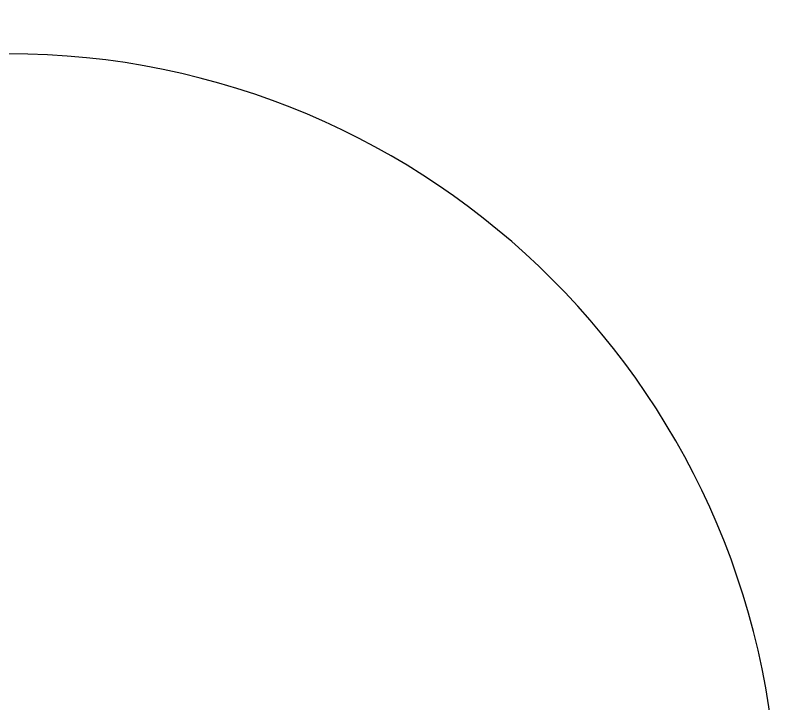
# Model space of a CAD drawing. Header units: millimetres. Extents: x -92759 to 184353, y -15225 to 86714.
# Drawn here: x -35499 to -34508, y 70998 to 71891 of the extents above; entities that cross this region are included whole.
import ezdxf

# ---------------------------------------------------------------- set-up
doc = ezdxf.new("R2010")
doc.units = ezdxf.units.MM
doc.layers.add('0-1', color=9, linetype='Continuous')
doc.layers.add('A-_DOOR----_E', color=8, linetype='Continuous')

# ---------------------------------------------------------------- blocks, each defined once
blk = doc.blocks.new('DEENN- MD03_METAL Door_SL - MD-03 1100Lx2200H-10527730-BLK8_RHH_1ST STOREY PLAN')
at = {"layer": 'A-_DOOR----_E'}
for p, q in [((500, 1112.5), (450, 1112.5)), ((450, 1112.5), (450, 112.5)), ((500, 112.5), (500, 1112.5)), ((-500, 112.5), (-550, 112.5)), ((-500, -112.5), (-500, 112.5)), ((450, 112.5), (500, 112.5)), ((550, 112.5), (500, 112.5)), ((500, 112.5), (500, -112.5)), ((-550, -112.5), (-500, -112.5)), ((500, -112.5), (550, -112.5))]:
    blk.add_line(p, q, dxfattribs=at)
blk.add_arc((500, 112.5), 1000, 90, 180, dxfattribs=at)
blk = doc.blocks.new('A$Cb2bf8f38')
at = {"layer": 'A-_DOOR----_E', "rotation": 269.9999999999999}
blk.add_blockref('DEENN- MD03_METAL Door_SL - MD-03 1100Lx2200H-10527730-BLK8_RHH_1ST STOREY PLAN', (7312.5, 38800.17), dxfattribs=at)

msp = doc.modelspace()

# ---------------------------------------------------------------- block references
at = {"layer": '0-1'}
msp.add_blockref('A$Cb2bf8f38', (-42933.02, 32541.24), dxfattribs=at)

doc.saveas('drawing.dxf')
